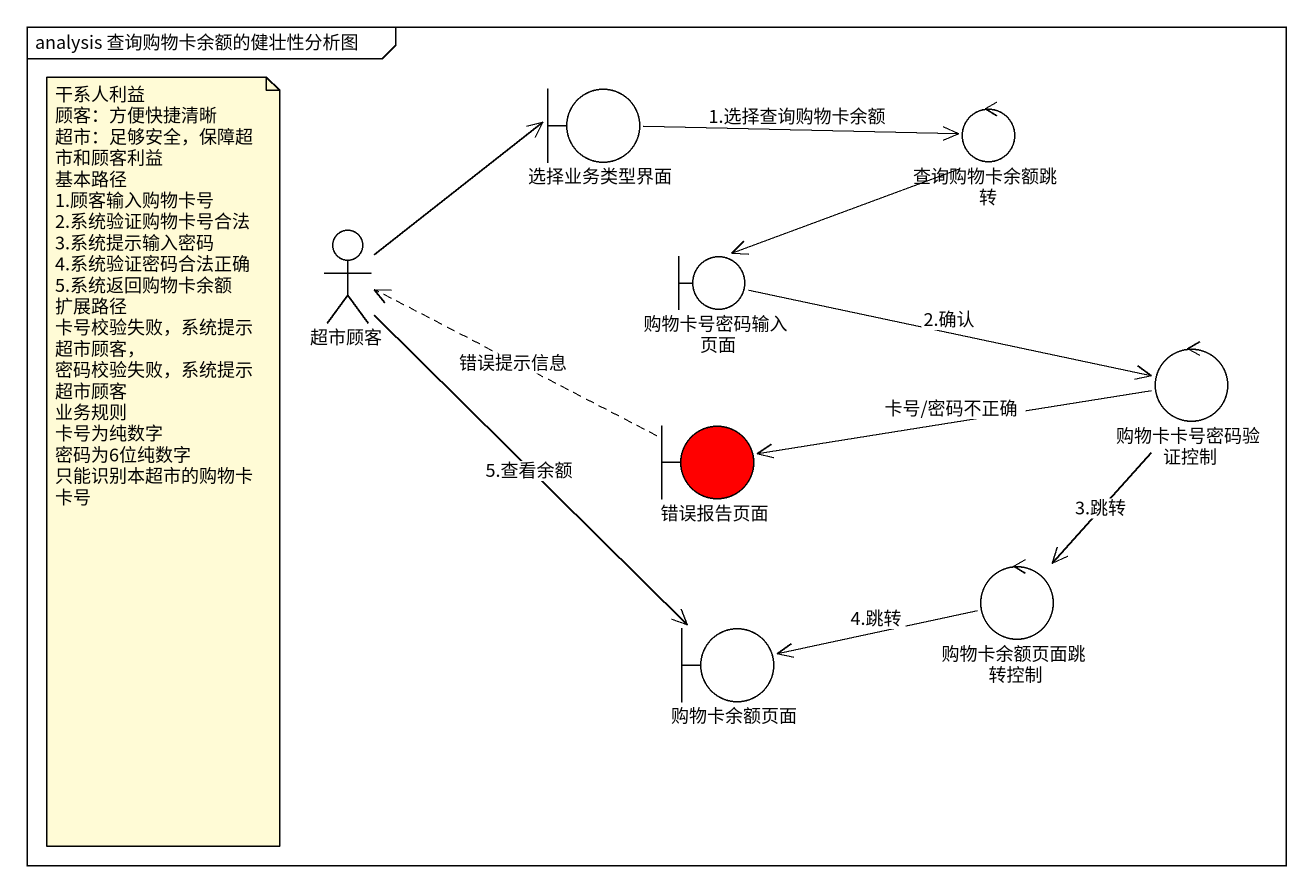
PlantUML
@startuml
mainframe analysis 查询购物卡余额的健壮性分析图
boundary 选择业务类型界面
control 查询购物卡余额跳转
actor 超市顾客
boundary 购物卡号密码输入页面
control 购物卡卡号密码验证控制
boundary 错误报告页面 #FF0000
control 购物卡余额页面跳转控制
boundary 购物卡余额页面
选择业务类型界面 -right-> 查询购物卡余额跳转 : 1.选择查询购物卡余额
查询购物卡余额跳转 -left-> 购物卡号密码输入页面
超市顾客 -up-> 选择业务类型界面
超市顾客 --> 购物卡余额页面 : 5.查看余额
购物卡号密码输入页面 -right-> 购物卡卡号密码验证控制 : 2.确认
购物卡卡号密码验证控制 -left-> 错误报告页面 : 卡号/密码不正确
购物卡卡号密码验证控制 --> 购物卡余额页面跳转控制 : 3.跳转
错误报告页面 .left.> 超市顾客 : 错误提示信息
购物卡余额页面跳转控制 -left-> 购物卡余额页面 : 4.跳转
note as N1
  干系人利益
  顾客：方便快捷清晰
  超市：足够安全，保障超市和顾客利益
  基本路径
  1.顾客输入购物卡号
  2.系统验证购物卡号合法
  3.系统提示输入密码
  4.系统验证密码合法正确
  5.系统返回购物卡余额
  扩展路径
  卡号校验失败，系统提示超市顾客，
  密码校验失败，系统提示超市顾客
  业务规则
  卡号为纯数字
  密码为6位纯数字
  只能识别本超市的购物卡卡号
end note
@enduml
